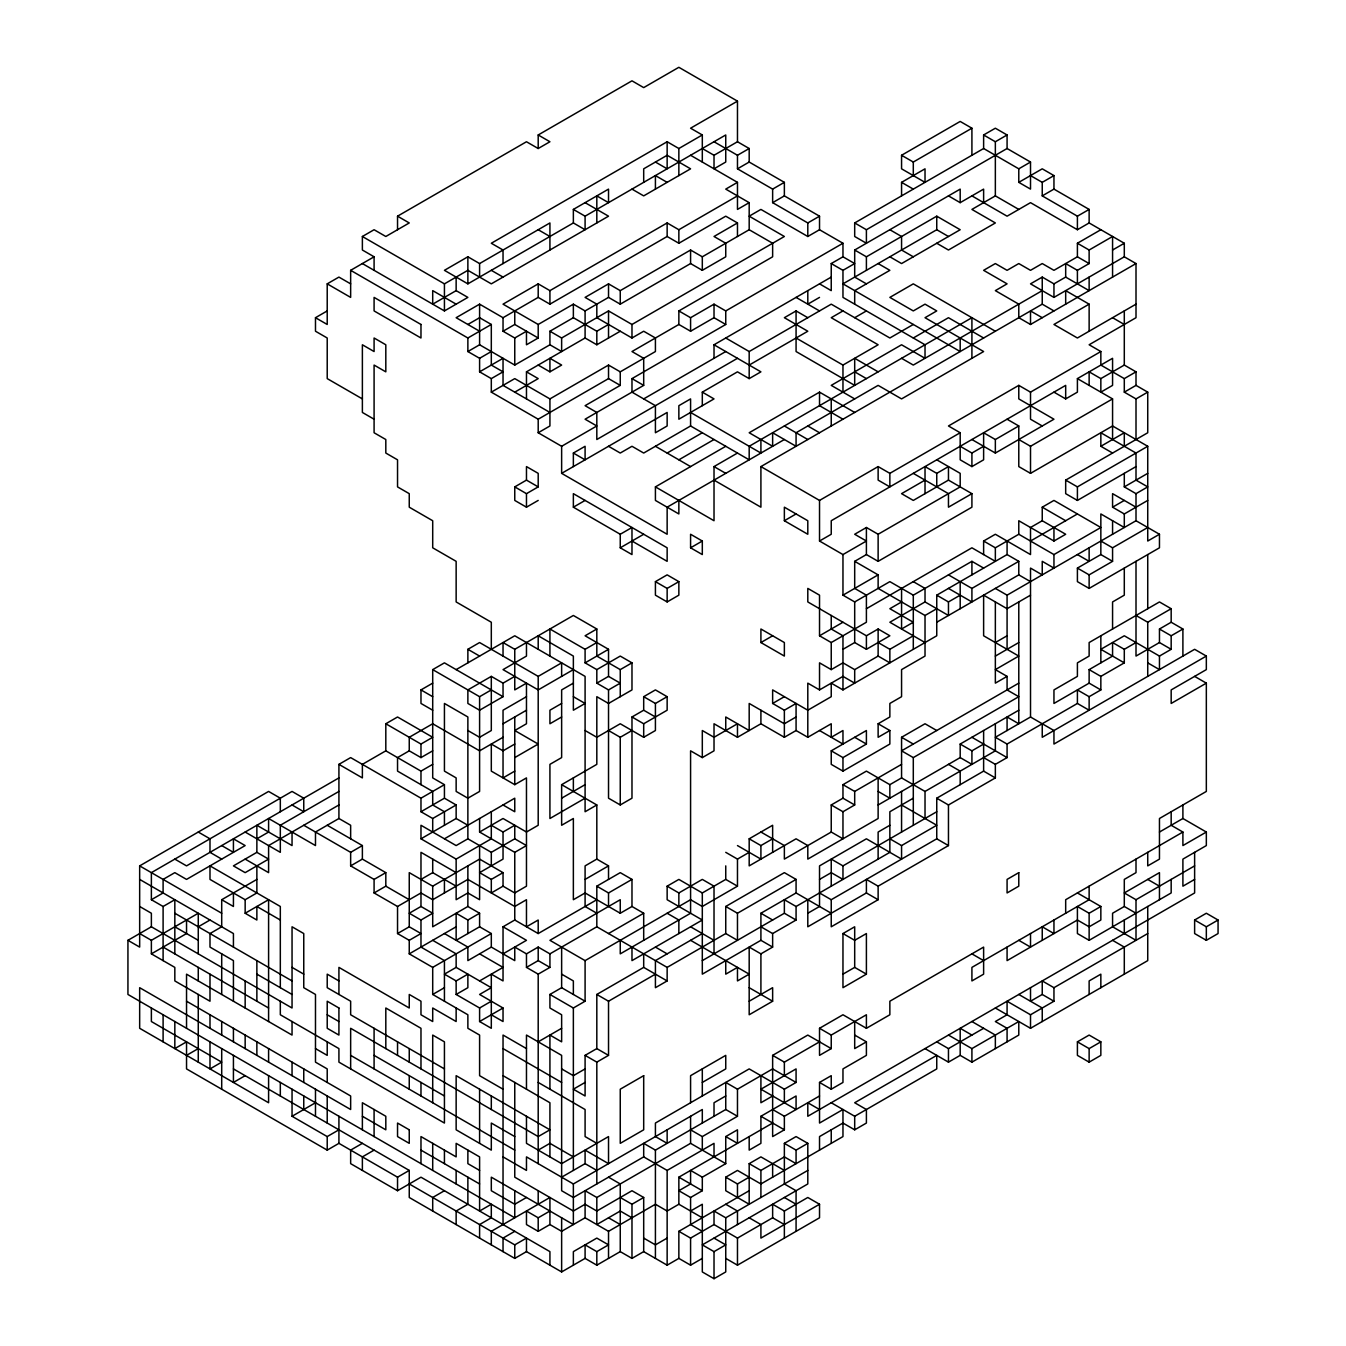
<?xml version="1.0" encoding="UTF-8"?>
<svg xmlns="http://www.w3.org/2000/svg" width="1346" height="1346" viewBox="0 0 1346 1346"><rect width="100%" height="100%" fill="white"/><g stroke="black" fill="none" stroke-linecap="round" stroke-linejoin="round"><path stroke-width="1.5" d="M374.087 270.327L374.087 256.783L362.377 250.019L362.377 236.492L374.087 229.729L385.814 236.492L409.251 222.948L397.541 216.184L397.541 229.729M397.541 216.184L526.471 141.751L538.198 148.514L549.925 141.751L538.198 134.97L538.198 148.514M538.198 134.97L631.981 80.827L643.691 87.608L678.855 67.3L737.473 101.135L737.473 141.751L714.019 155.278L702.309 148.514M362.377 398.904L327.213 378.613L327.213 337.997L315.486 331.234L315.486 317.706L327.213 324.47L327.213 283.855L338.923 277.091L350.65 283.855M327.213 283.855L350.65 297.399L350.65 270.327L374.087 256.8M315.486 317.706L327.213 310.926M549.925 250.019L549.925 222.948L479.597 263.564L467.87 256.783L444.432 270.327L467.87 283.855L573.362 222.948L573.362 209.421L608.527 189.113L608.527 202.657L596.816 195.877L596.816 222.948M702.309 162.042L702.309 134.97L678.855 148.514L667.145 141.751L491.307 243.256L503.034 250.019L503.034 263.564M737.473 101.135L690.582 128.207L702.309 134.97M362.377 236.492L444.432 283.855L467.87 270.327L491.307 283.855L608.527 216.184L585.089 202.657M456.143 277.091L456.143 290.635L432.705 304.162L432.705 290.635L456.143 304.162M573.362 209.421L585.089 216.184L725.746 134.97L725.746 162.042L714.019 168.822L714.019 155.278M362.377 263.564L444.432 310.926L467.87 297.399L456.143 290.635M737.473 236.492L737.473 222.948L725.746 216.184L678.855 243.256L667.145 236.492L549.925 304.162L538.198 297.399L503.034 317.706L479.597 304.162L456.143 317.706L479.597 331.234M714.019 141.751L737.473 155.278L749.184 148.514L749.184 162.042L784.365 182.349L784.365 195.877L819.529 216.184L819.529 229.729L842.966 243.256L842.966 256.8L854.693 263.564L842.966 270.327L831.239 263.564L831.239 290.635L819.529 283.855M467.87 324.47L479.597 317.706L491.307 324.47L491.307 365.069L503.034 371.833L491.307 378.613L479.597 371.833L479.597 358.305L467.87 351.542L467.87 337.997L350.65 270.327M737.473 195.877L678.855 229.729L667.145 222.948L549.925 290.635L538.198 283.855L503.034 304.162L538.198 324.47L573.362 304.162L585.089 310.926L608.527 297.399L620.254 304.162L690.582 263.564L702.309 270.327L725.746 256.8L725.746 243.256L714.019 236.492L737.473 222.948M737.473 155.278L737.473 168.822L749.184 162.042M467.87 337.997L491.307 324.47M749.184 202.657L737.473 209.421L737.473 182.349L725.746 189.113L749.184 202.657L749.184 229.729L772.638 243.256L772.638 256.8L678.855 310.926L678.855 324.47L690.582 331.234L714.019 317.706L725.746 324.47L725.746 310.926L842.966 243.256M467.87 351.542L479.597 344.778L514.761 365.069L549.925 344.778L561.635 351.542L561.635 337.997L608.527 310.926L631.981 324.47L784.365 236.492L749.184 216.184L760.911 209.421L807.802 236.492L819.529 229.729M503.034 317.706L503.034 331.234L514.761 324.47L538.198 337.997L538.198 324.47M479.597 358.305L491.307 351.542M503.034 331.234L514.761 337.997L526.471 331.234L526.471 344.778L538.198 337.997M749.184 229.729L702.309 256.8L690.582 250.019L620.254 290.635L608.527 283.855L585.089 297.399L596.816 304.162L596.816 317.706L631.981 337.997L643.691 331.234L655.418 337.997L655.418 351.542L620.254 371.833L608.527 365.069L549.925 398.904L514.761 378.613L491.307 392.14L491.307 378.613M737.473 168.822L772.638 189.113L784.365 182.349M479.597 371.833L503.034 358.305L503.034 385.377L549.925 412.448M549.925 344.778L549.925 331.234L573.362 317.706L596.816 331.234L608.527 324.47M772.638 189.113L772.638 202.657L784.365 195.877M526.471 398.904L526.471 371.833L585.089 337.997L585.089 310.926M901.568 195.877L901.568 182.349L925.022 168.822L925.022 182.349L901.568 168.822L901.568 155.278L960.186 121.443L971.913 128.207L971.913 155.278M514.761 392.14L538.198 378.613L526.471 371.833M549.925 371.833L561.635 365.069L549.925 358.305L549.925 371.833L538.198 365.069M585.089 337.997L596.816 344.778L620.254 331.234M772.638 202.657L807.802 222.948L819.529 216.184M901.568 155.278L913.295 162.042L971.913 128.207M854.693 222.948L983.623 148.514L983.623 134.97L995.35 128.207L1007.077 134.97L1007.077 148.514L866.403 229.729L854.693 222.948L854.693 236.492L866.403 243.256L866.403 229.729M678.855 324.47L631.981 351.542L643.691 358.305L643.691 385.377L585.089 419.212L596.816 425.975L561.635 446.283L538.198 432.756L538.198 419.212L491.307 392.14M678.855 310.926L690.582 317.706L714.019 304.162L725.746 310.926M983.623 134.97L995.35 141.751L1007.077 134.97M538.198 419.212L608.527 378.613L620.254 385.377L620.254 371.833M538.198 432.756L549.925 425.975L549.925 398.904M620.254 385.377L585.089 405.684L596.816 412.448L596.816 439.519L737.473 358.305M561.635 446.283L561.635 473.355L667.145 412.448L667.145 425.975L655.418 432.756L655.418 405.684L631.981 392.14L631.981 378.613L725.746 324.47M831.239 263.564L842.966 256.8M866.403 283.855L854.693 277.091L854.693 250.019L960.186 189.113L960.186 202.657L948.459 195.877M714.019 358.305L714.019 344.778L831.239 277.091M854.693 250.019L866.403 256.8L936.749 216.184L960.186 229.729L901.568 263.564L889.857 256.8M960.186 202.657L983.623 189.113L983.623 202.657M1018.787 168.822L1030.514 162.042L1030.514 189.113L1018.787 182.349L1018.787 168.822L983.623 148.514M643.691 398.904L725.746 351.542M807.802 317.706L796.075 310.926L784.365 317.706L807.802 331.234L749.184 365.069M819.529 297.399L807.802 304.162L807.802 290.635M948.459 236.492L936.749 229.729L842.966 283.855L960.186 351.542L960.186 337.997M1018.787 209.421L995.35 195.877L971.913 209.421L995.35 222.948L948.459 250.019L936.749 243.256M1018.787 182.349L1042.241 168.822L1053.952 175.586L1053.952 189.113L1089.133 209.421L1089.133 222.948L1124.297 243.256L1124.297 256.8L1053.952 297.399L1030.514 283.855L1042.241 277.091L1053.952 283.855L1065.679 277.091L1089.133 290.635L1089.133 277.091M538.198 500.426L526.471 507.19L514.761 500.426L514.761 486.882L526.471 480.118L538.198 486.882L538.198 473.355L526.471 466.591L526.471 480.118M573.362 453.047L585.089 446.283L585.089 459.827L573.362 453.047L573.362 466.591M725.746 337.997L749.184 351.542L831.239 304.162L889.857 337.997L913.295 324.47M1030.514 175.586L1042.241 182.349L1053.952 175.586M514.761 486.882L526.471 493.662L538.198 486.882M702.309 405.684L702.309 392.14L737.473 371.849L749.184 378.613L760.911 371.849L714.019 344.778M842.966 310.926L831.239 317.706L878.13 344.778L842.966 365.069L796.075 337.997M1042.241 182.349L1042.241 195.877L1053.952 189.113M854.693 317.706L866.403 310.926M971.913 358.305L971.913 317.706L749.184 446.283L749.184 459.827L690.582 425.975L643.691 453.047L631.981 446.283L620.254 453.047L608.527 446.283M631.981 541.025L667.145 561.332L667.145 547.805L573.362 493.662L573.362 507.19L585.089 500.426M667.145 453.047L702.309 432.756M1042.241 195.877L1077.406 216.184L1089.133 209.421M678.855 459.827L714.019 439.519M971.913 195.877L1007.077 216.184L1030.514 202.657L1077.406 229.729L1089.133 222.948M678.855 500.426L678.855 513.953L655.418 500.426L655.418 486.882L725.746 446.283M854.693 412.448L819.529 392.14L749.184 432.756L772.638 446.283L772.638 432.756L796.075 446.283L796.075 432.756L878.13 385.377L901.568 398.904L983.623 351.542L925.022 317.706L936.749 310.926L925.022 304.162L913.295 310.926L889.857 297.399L913.295 283.855L995.35 331.234M913.295 337.997L948.459 317.706L983.623 337.997M1124.297 378.613L1124.297 392.14L1136.007 385.377L1136.007 371.833L1124.297 378.613L1100.843 365.069L1100.843 351.542L1089.133 344.761L1136.007 317.706L1136.007 263.564L1030.514 324.47L1018.787 317.706L1018.787 304.162L995.35 290.635L1007.077 283.855L983.623 270.327L995.35 263.564L1007.077 270.327L1018.787 263.564L1030.514 270.327L1042.241 263.564L1053.952 270.327L1077.406 256.8L1077.406 243.256L1100.843 229.729M655.418 486.882L714.019 520.734L714.019 466.591L737.473 453.047M1077.406 243.256L1089.133 250.019L1112.57 236.492L1112.57 277.091M620.254 534.261L631.981 527.497L631.981 554.569L620.254 547.805L620.254 534.261L573.362 507.19M784.365 439.519L667.145 507.19L667.145 534.261L561.635 473.355M1042.241 290.635L913.295 365.069L901.568 358.305M1065.679 277.091L1065.679 263.564L1077.406 270.327L1089.133 263.564L1089.133 250.019M1112.57 250.019L1124.297 243.256M620.254 547.805L643.691 534.261M714.019 480.118L760.911 507.19L760.911 466.591L1042.241 304.162L1042.241 277.091M350.65 838.81L350.65 825.266L338.923 818.503L338.923 764.36L350.65 757.596L420.978 798.195L420.978 811.739L444.432 798.195L444.432 784.668L432.705 777.904L432.705 669.618L444.432 662.855L503.034 696.69L503.034 683.145L514.761 676.382M467.87 662.855L467.87 649.31L479.597 642.547L538.198 676.382L561.635 662.855L561.635 676.382M432.705 710.217L420.978 703.453L420.978 689.909L432.705 683.145M456.143 669.618L514.761 635.783L585.089 676.382L585.089 811.739L596.816 804.975L596.816 859.101L608.527 865.882L608.527 879.409M1089.133 331.234L1089.133 304.162L1053.952 324.47L1077.406 337.997L1136.007 304.162M514.761 1190.722L514.761 1217.793L127.937 994.458L127.937 940.316L139.664 947.096L139.664 865.882L268.594 791.431L280.321 798.195L280.321 811.739M385.814 723.761L397.541 716.997L432.705 737.288L420.978 744.052L385.814 723.761L385.814 750.832L362.377 764.36L362.377 777.904L338.923 764.36M503.034 656.074L503.034 642.547L514.761 649.31L573.362 615.475L596.816 629.003L596.816 656.074L620.254 669.618L631.981 662.855L631.981 689.926L608.527 703.453L596.816 696.69L596.816 764.36L561.635 784.668L561.635 825.266L573.362 818.503L573.362 899.717L585.089 892.953L620.254 913.244L631.981 906.481L643.691 913.244L643.691 940.316M690.582 547.805L702.309 541.025L702.309 554.569L690.582 547.805L690.582 534.261L702.309 541.025M503.034 683.145L491.307 676.382L467.87 689.909L467.87 703.453L479.597 710.217L503.034 696.69M655.418 581.64L667.145 574.86L678.855 581.64L678.855 595.168L667.145 601.931L655.418 595.168L655.418 581.64L667.145 588.404L678.855 581.64M338.923 777.904L186.539 865.882L174.829 859.118M432.705 669.618L479.597 696.69L491.307 689.909M596.816 629.003L585.089 635.783L608.527 649.31L608.527 676.382L596.816 683.145L596.816 669.618L620.254 656.074L631.981 662.855M784.365 520.734L807.802 534.261L807.802 520.734L784.365 507.19L784.365 520.734L796.075 513.953M760.911 466.591L819.529 500.426L878.13 466.591L889.857 473.355L960.186 432.739L960.186 459.81L971.913 466.591L983.623 459.81L983.623 432.756L995.35 439.519L1018.787 425.975L1018.787 466.591L1030.514 473.355L1112.57 425.975L1147.734 446.283L1147.734 541.025L1159.461 534.261L1159.461 547.805L1089.133 588.404L1077.406 581.64L1077.406 568.096L1100.843 554.569L1112.57 561.332L1112.57 547.805L1147.734 527.497M1100.843 351.542L1030.514 392.14L1018.787 385.377L948.459 425.975L960.186 432.739M292.048 804.975L303.759 811.739L303.759 798.195L292.048 791.431L151.375 872.645L151.375 899.717L163.102 892.953L163.102 879.409L174.829 872.645L186.539 879.409L245.157 845.574L233.43 838.81L233.43 852.338L221.703 845.574M256.867 838.81L268.594 832.047L268.594 818.503L315.486 845.574L315.486 832.03L338.923 818.503M338.923 791.431L280.321 825.266L280.321 852.338L245.157 832.047M503.034 737.288L479.597 750.832L432.705 723.761L409.251 737.288L409.251 750.832L397.541 757.596L397.541 771.123L432.705 791.431L432.705 804.975L444.432 811.739L444.432 825.266M549.925 656.074L549.925 629.003L585.089 649.31L596.816 642.547M151.375 899.717L163.102 906.481L174.829 899.717L174.829 953.86M256.867 852.338L233.43 865.882L245.157 872.645L268.594 859.101L256.867 852.338L256.867 825.266L292.048 845.574L292.048 832.03M338.923 804.975L268.594 845.574L268.594 872.645L245.157 859.101M409.251 750.832L420.978 757.596L432.705 750.832M526.471 696.69L503.034 710.217L503.034 777.904L514.761 771.123M573.362 669.618L538.198 689.909L503.034 669.618L526.471 656.074L526.471 642.547M585.089 649.31L585.089 662.855L608.527 649.31M1053.952 392.14L1065.679 398.904L1077.406 392.14L1077.406 378.613L1112.57 358.305L1112.57 385.377L1100.843 392.14L1100.843 378.613L1124.297 365.069L1136.007 371.833M127.937 940.316L151.375 926.788L292.048 1008.003L292.048 926.788L303.759 933.552L303.759 987.695L315.486 994.458L315.486 1062.145L327.213 1068.909L327.213 1082.436M385.814 750.832L420.978 771.123L432.705 764.36M503.034 723.761L526.471 710.217M573.362 683.145L561.635 689.909L561.635 757.596L549.925 764.36L549.925 818.503L585.089 798.195M819.529 500.426L819.529 541.025L831.239 534.261L831.239 520.734L1065.679 385.377L1065.679 398.904M925.022 480.118L901.568 493.662L913.295 500.426L948.459 480.118L971.913 493.662L971.913 507.19L878.13 561.332L866.403 554.569L854.693 561.332L854.693 588.404L866.403 595.168L866.403 622.239L831.239 642.547L831.239 669.618L842.966 662.838L854.693 669.618L878.13 656.074L889.857 662.838L889.857 649.31L913.295 635.783M925.022 493.662L925.022 466.591L936.749 473.355L948.459 466.591L948.459 480.118M960.186 446.283L971.913 453.047L983.623 446.283M139.664 933.552L151.375 940.316L198.266 913.244L198.266 953.86M233.43 1001.222L233.43 960.623L209.993 947.096L209.993 933.552L221.703 926.788L221.703 899.717L256.867 879.409M561.635 703.453L549.925 710.217L549.925 723.761L561.635 716.981M936.749 459.81L960.186 473.355L960.186 486.899L878.13 534.261L866.403 527.497L854.693 534.261L866.403 541.025L842.966 554.569L819.529 541.025M971.913 439.519L995.35 453.047L1053.952 419.212L1018.787 398.904L1018.787 385.377M209.993 974.168L209.993 1001.222L174.829 980.931L174.829 967.387L151.375 953.86L186.539 933.552L186.539 920.025M198.266 926.788L209.993 920.025M280.321 987.695L280.321 906.481L209.993 865.882L209.993 879.409L245.157 899.717L256.867 892.953L256.867 865.882M420.978 798.195L444.432 784.668M514.761 744.052L503.034 750.832L491.307 744.052L491.307 771.123L514.761 784.668L526.471 777.904L526.471 886.173L514.761 892.953L503.034 886.173L491.307 892.953L491.307 879.409L503.034 872.645L503.034 886.173M596.816 683.145L608.527 689.909L620.254 683.145L608.527 676.382M1018.787 439.519L1030.514 446.283L1112.57 398.904L1112.57 439.519M245.157 899.717L245.157 913.244L268.594 899.717L268.594 1021.53M350.65 852.338L362.377 845.574L362.377 859.101L385.814 872.645L385.814 886.173L374.087 892.953L374.087 879.409L350.65 865.882L350.65 852.338L303.759 825.266M514.761 757.596L538.198 744.052L514.761 730.525L526.471 723.761L526.471 683.145L514.761 689.909L514.761 649.31M971.913 493.662L948.459 507.19L948.459 493.662L913.295 473.355M1124.297 392.14L1136.007 398.904L1147.734 392.14L1147.734 432.756L1065.679 480.118L1065.679 493.662L1077.406 500.426L1136.007 466.591M350.65 865.882L362.377 859.101M420.978 811.739L432.705 818.503L456.143 804.975L456.143 818.503L420.978 838.81L420.978 825.266L456.143 845.574L467.87 838.81L467.87 716.981L444.432 703.453L444.432 771.123L456.143 777.904L456.143 791.431L467.87 798.195L479.597 791.431L479.597 696.69M655.418 716.981L643.691 710.217L643.691 696.69L655.418 689.909L667.145 696.69L667.145 710.217L643.691 723.761L631.981 716.981L631.981 798.195L620.254 804.958L608.527 798.195L608.527 689.909M631.981 716.981L643.691 710.217M643.691 696.69L655.418 703.453L667.145 696.69M760.911 642.547L784.365 656.074L784.365 642.547L760.911 629.003L760.911 642.547L772.638 635.783M842.966 554.569L842.966 595.168L878.13 574.877L878.13 588.404L925.022 615.475L936.749 608.712M1124.297 473.355L1124.297 486.882L1136.007 493.662L1147.734 486.882L1136.007 480.118L1136.007 453.047L1100.843 432.756L1100.843 446.283L1124.297 432.756L1124.297 446.283M374.087 879.409L385.814 872.645M444.432 838.81L514.761 798.195L514.761 811.739L503.034 804.975M608.527 730.525L620.254 737.288L631.981 730.525M842.966 595.168L854.693 601.931L889.857 581.64L913.295 595.168L971.913 561.332L983.623 568.096M479.597 818.503L479.597 832.03L503.034 818.503L526.471 832.03L538.198 825.266L538.198 676.382M585.089 730.525L596.816 737.288L620.254 723.761L643.691 737.288L655.418 730.525L655.418 703.453M842.966 649.31L854.693 642.547L866.403 649.31L866.403 635.783L807.802 601.931L807.802 588.404L819.529 595.168L819.529 635.783L842.966 622.239M866.403 608.712L971.913 547.805L995.35 561.332L995.35 547.805L1018.787 534.261L1018.787 520.734L1053.952 541.025L1065.679 534.261L1042.241 520.734L1030.514 527.497L1030.514 554.569L995.35 534.261L983.623 541.025L983.623 554.569M1042.241 520.734L1042.241 507.19L1053.952 500.426L1100.843 527.497L1053.952 554.569L1018.787 534.261M1065.679 480.118L1077.406 486.882L1147.734 446.283M420.978 879.409L432.705 872.645L432.705 859.101M420.978 838.81L456.143 859.101L491.307 838.81L491.307 811.739M491.307 825.266L503.034 832.03L514.761 825.266L514.761 838.81L491.307 852.338L467.87 838.81M561.635 798.195L585.089 784.668M901.568 601.931L889.857 608.712L913.295 622.239L901.568 629.003L901.568 588.404M374.087 892.953L397.541 906.481L420.978 892.953L432.705 899.717L467.87 879.409L514.761 906.481L526.471 899.717L526.471 926.788L538.198 920.025L538.198 933.552L596.816 899.717M479.597 913.244L467.87 920.025L456.143 913.244L456.143 940.316L479.597 926.788L479.597 913.244L467.87 906.481L432.705 926.788L432.705 886.173L479.597 859.101L503.034 872.645M866.403 635.783L878.13 629.003L889.857 635.783L866.403 649.31M960.186 595.168L948.459 601.931L948.459 615.475L925.022 601.931L889.857 622.239L925.022 642.547M620.254 940.316L620.254 953.86L690.582 913.244L690.582 750.832L702.309 757.596L714.019 750.832L714.019 723.761L737.473 737.288L760.911 723.761L784.365 737.288L796.075 730.525L796.075 703.453L784.365 710.217L772.638 703.453L772.638 689.909L807.802 710.217L831.239 696.69L831.239 683.145L842.966 689.909L936.749 635.783L936.749 595.168L1007.077 554.569L1018.787 561.332L1018.787 574.877L1030.514 581.64M1030.514 541.025L1077.406 513.953M1124.297 486.882L1147.734 473.355M420.978 906.481L409.251 913.244L420.978 920.025L432.705 913.244L420.978 906.481L420.978 852.338L456.143 872.645M479.597 832.03L514.761 852.338L526.471 845.574L514.761 838.81M772.638 703.453L784.365 696.69M948.459 574.877L971.913 588.404L1018.787 561.332M1136.007 507.19L1112.57 493.662L1112.57 507.19L1124.297 500.426M186.539 1055.365L198.266 1048.601M397.541 933.552L409.251 926.788L420.978 933.552L409.251 940.316L397.541 933.552L397.541 906.481M796.075 730.525L807.802 737.288L807.802 683.145L819.529 689.909L842.966 676.382L854.693 683.145L854.693 669.618M936.749 622.239L1018.787 574.877M1112.57 507.19L1124.297 513.953L1147.734 500.426M796.075 716.981L784.365 723.761L749.184 703.453L749.184 730.525L725.746 716.981L725.746 730.525M1007.077 649.31L1007.077 595.168L1136.007 520.734L1136.007 493.662M409.251 940.316L409.251 953.86L456.143 926.788M1030.514 595.168L1007.077 608.712L983.623 595.168L983.623 635.783L1018.787 656.091L995.35 669.618L1007.077 676.382L1007.077 689.926L1018.787 696.69L913.295 757.596L901.568 750.832L1018.787 683.145M596.816 859.101L585.089 865.882L585.089 906.481L596.816 913.244M807.802 737.288L831.239 723.761L831.239 737.288L842.966 730.525L842.966 744.052L819.529 730.525M1077.406 568.096L1089.133 574.86L1112.57 561.332M245.157 1075.673L233.43 1082.436L233.43 1055.365M409.251 953.86L432.705 967.387L491.307 933.552L491.307 947.079L467.87 960.623L467.87 947.079L444.432 933.552M456.143 994.458L467.87 987.695L467.87 974.151L456.143 980.931L456.143 994.458L479.597 1008.003L479.597 1021.53L491.307 1028.294L491.307 974.151L503.034 980.931L503.034 926.788L514.761 920.008L538.198 933.552M585.089 879.409L608.527 865.882M995.35 642.547L1007.077 635.783M491.307 1014.766L503.034 1021.53L503.034 1008.003L479.597 994.458L491.307 987.695L456.143 967.387L444.432 974.151L456.143 980.931M831.239 913.244L796.075 892.953L796.075 879.409L737.473 913.244L737.473 940.316L725.746 933.552L667.145 967.387L596.816 926.788L596.816 886.173L620.254 872.645L631.981 879.409L631.981 906.481M831.239 750.832L866.403 730.525L866.403 744.052L842.966 757.596L831.239 750.832L831.239 764.36L842.966 771.123L889.857 744.052L889.857 730.525L878.13 723.761L878.13 737.288L889.857 730.525M878.13 723.761L889.857 716.981L889.857 703.453L901.568 696.69L901.568 669.618L925.022 656.074L925.022 615.475M995.35 656.091L1018.787 642.547M432.705 967.387L432.705 994.458L444.432 987.695M503.034 953.86L526.471 940.316L503.034 926.788M596.816 886.173L608.527 892.953L631.981 879.409M479.597 980.931L503.034 967.387L479.597 953.86M491.307 947.079L514.761 960.623L514.761 947.079L526.471 953.86L538.198 947.079L549.925 953.86L596.816 926.788M878.13 791.431L889.857 798.195L889.857 784.668L901.568 777.904L901.568 737.288L925.022 723.761L936.749 730.525M1007.077 676.382L995.35 683.145L995.35 601.948M526.471 953.86L526.471 967.387L538.198 960.623L549.925 967.387L549.925 953.86M631.981 947.079L631.981 960.623L702.309 920.025L667.145 899.717L667.145 886.173L678.855 879.409L702.309 892.953L725.746 879.409L737.473 886.173L737.473 859.101L725.746 852.338M878.13 777.904L878.13 818.503L807.802 859.101L807.802 845.574L796.075 838.81L749.184 865.882L749.184 838.81L772.638 825.266L772.638 852.338M842.966 784.668L854.693 791.431L854.693 804.958L842.966 798.195L842.966 784.668L866.403 771.123L889.857 784.668M292.048 1089.2L292.048 1116.271L315.486 1102.744M479.597 1008.003L491.307 1001.222M526.471 967.387L538.198 974.151L549.925 967.387M608.527 933.552L643.691 913.244M667.145 886.173L678.855 892.953L702.309 879.409L714.019 886.173L714.019 953.86M737.473 859.101L749.184 852.338M749.184 838.81L760.911 845.574L772.638 838.81M854.693 804.958L842.966 811.739L842.966 838.81L831.239 832.03L831.239 804.958L842.966 798.195M854.693 791.431L901.568 764.36M1136.007 615.475L1147.734 622.239L1171.171 608.712L1171.171 622.239L1159.461 629.019L1159.461 642.547L1171.171 649.31L1171.171 635.783L1159.461 629.019M479.597 1021.53L503.034 1008.003M620.254 913.244L620.254 899.717L549.925 940.316L585.089 960.623L690.582 899.717L702.309 906.481L737.473 886.173M960.186 744.069L971.913 750.832L971.913 764.36L960.186 757.596L960.186 744.052L1018.787 710.217M1171.171 608.712L1159.461 601.948L1089.133 642.547L1089.133 656.074L1077.406 662.855L1077.406 676.382L1053.952 689.926L1053.952 703.453L1089.133 683.145L1089.133 669.618L1112.57 656.074L1112.57 642.547L1124.297 649.31L1136.007 642.547M549.925 1089.2L549.925 1035.057L561.635 1041.838L561.635 1014.766L549.925 1008.003L549.925 994.458L561.635 987.695L585.089 1001.222L585.089 960.623M831.239 832.047L784.365 859.101L784.365 845.574L760.911 832.03M878.13 804.975L960.186 757.596M971.913 750.832L983.623 744.069M1053.952 554.569L1053.952 568.096L1042.241 561.332L1042.241 574.877L1030.514 568.096L1030.514 716.997L995.35 737.288L1007.077 744.052L1077.406 703.453L1089.133 710.217L1089.133 696.69L1100.843 689.926L1100.843 676.382L1124.297 662.855L1124.297 649.31M1159.461 642.547L1136.007 656.074L1136.007 561.332M1171.171 635.783L1182.898 629.019L1182.898 656.074M292.048 1116.271L327.213 1136.579L338.923 1129.816M725.746 933.552L725.746 906.481L784.365 872.645L796.075 879.409M913.295 798.195L889.857 811.739L889.857 852.338L796.075 906.481L784.365 899.717L784.365 913.244L702.309 960.623M901.568 777.904L925.022 791.431L995.35 750.832L995.35 723.761M1124.297 662.855L1100.843 649.31L1124.297 635.783L1159.461 656.074L1171.171 649.31M174.829 1021.53L174.829 1048.601L186.539 1041.838L186.539 1068.909L327.213 1150.123L338.923 1143.343L397.541 1177.195L409.251 1170.414L409.251 1197.486L514.761 1258.392L526.471 1251.629L561.635 1271.936L585.089 1258.392L596.816 1265.173L620.254 1251.629L631.981 1258.392L643.691 1251.629L667.145 1265.173L678.855 1258.392L690.582 1265.173L702.309 1258.392M549.925 994.458L573.362 1008.003L585.089 1001.222M585.089 1082.436L573.362 1089.2L585.089 1095.981L585.089 1055.365L596.816 1048.601L596.816 994.458L643.691 967.387L667.145 980.931L667.145 967.387M702.309 933.552L655.418 960.623L655.418 987.695L667.145 980.931M889.857 825.266L878.13 832.047L878.13 859.101M819.529 892.953L831.239 899.717L936.749 838.81L936.749 798.195L983.623 771.123L995.35 777.904L995.35 764.36L1007.077 757.596L1007.077 744.052M362.377 1143.343L350.65 1150.123L350.65 1163.651L397.541 1190.722L420.978 1177.195L549.925 1251.629L549.925 1265.173M538.198 1041.838L561.635 1028.294M596.816 994.458L608.527 1001.222L655.418 974.151M796.075 906.481L796.075 920.025L772.638 933.552L772.638 947.079L760.911 940.316L760.911 913.244L796.075 892.953M819.529 879.409L831.239 872.645L842.966 879.409L842.966 865.882L831.239 859.101L831.239 886.173M842.966 865.882L936.749 811.739M936.749 798.195L948.459 804.975L995.35 777.904M1147.734 852.338L1147.734 865.882L1159.461 859.118L1159.461 818.503L1206.336 791.431L1206.336 683.145L1171.171 703.453L1171.171 689.926L1206.336 669.618L1206.336 656.074L1053.952 744.052L1053.952 730.525L1030.514 716.997M374.087 1150.123L362.377 1156.887L362.377 1170.414M889.857 838.81L901.568 845.574L936.749 825.266L901.568 804.975M760.911 940.316L702.309 974.151L702.309 892.953M807.802 913.244L819.529 906.481L819.529 865.882L866.403 838.81L901.568 859.101L901.568 845.574M749.184 1001.222L772.638 987.695L772.638 1001.222L749.184 1014.766L749.184 947.079L760.911 953.86L772.638 947.079M948.459 804.975L948.459 845.574L878.13 886.173L878.13 899.717L866.403 892.953L807.802 926.788L807.802 899.717M585.089 1068.909L573.362 1075.673L561.635 1068.909M585.089 1055.365L596.816 1062.129L608.527 1055.365L608.527 1001.222M878.13 899.717L831.239 926.788L831.239 899.717M842.966 933.552L854.693 940.316L866.403 933.552L866.403 974.151L842.966 987.695L842.966 933.552L854.693 926.788L854.693 967.387L842.966 974.151M444.432 1190.722L432.705 1197.486L432.705 1211.03M538.198 1150.123L549.925 1143.343L573.362 1156.887M702.309 1082.436L725.746 1068.909L725.746 1055.365L690.582 1075.673L690.582 1102.744M526.471 1197.486L514.761 1204.249L491.307 1190.722L491.307 1177.178L573.362 1224.557L573.362 1183.958L702.309 1109.508L702.309 1123.052M561.635 1177.178L585.089 1163.651L596.816 1170.414M819.529 1095.981L784.365 1116.271L784.365 1129.816L772.638 1136.579L772.638 1055.365L807.802 1035.074L831.239 1048.601L831.239 1035.074L819.529 1028.294L819.529 1055.365L831.239 1048.601M819.529 1028.294L842.966 1014.766L866.403 1028.294L889.857 1014.766L889.857 1001.222L983.623 947.096L983.623 974.168L971.913 980.931L971.913 967.387L1089.133 899.717L1089.133 886.19M1159.461 832.047L1182.898 818.503L1182.898 804.975M725.746 1095.981L714.019 1102.744L714.019 1116.271M526.471 1089.2L526.471 1035.057L561.635 1055.365L561.635 1190.722L573.362 1197.486L643.691 1156.887L643.691 1143.343L655.418 1150.123L725.746 1109.508L725.746 1082.436L737.473 1089.2L772.638 1068.909L796.075 1082.436L796.075 1068.909L760.911 1089.2L796.075 1109.508L796.075 1095.981L760.911 1116.271L760.911 1143.343L749.184 1150.123L749.184 1136.579M772.638 1055.365L784.365 1062.129L819.529 1041.838M831.239 1035.074L866.403 1014.766L866.403 1028.294M1194.625 879.409L1182.898 886.19L1182.898 859.118L1206.336 845.574L1206.336 832.047L1182.898 845.574L1182.898 832.047L1065.679 899.717L1065.679 913.244M514.761 1231.321L503.034 1238.101L503.034 1251.629M702.309 1177.178L702.309 1190.722L690.582 1197.486L678.855 1190.722L690.582 1183.958L690.582 1170.414L702.309 1177.178L725.746 1163.651L690.582 1143.343L596.816 1197.486L585.089 1190.722L585.089 1217.793L561.635 1231.321L549.925 1224.557L538.198 1231.321L526.471 1224.557L526.471 1211.03L538.198 1217.793L549.925 1211.03M409.251 1183.958L514.761 1244.865L526.471 1238.101L526.471 1251.629M690.582 1129.816L702.309 1136.579L737.473 1116.271L737.473 1089.2M772.638 1095.981L760.911 1102.744L760.911 1075.673M667.145 1129.816L667.145 1143.343L655.418 1136.579L655.418 1123.052L749.184 1068.909L784.365 1089.2L796.075 1082.436M784.365 1170.414L760.911 1156.887L749.184 1163.651L749.184 1204.249L725.746 1190.722L725.746 1177.178L737.473 1170.414L760.911 1183.958L842.966 1136.579L842.966 1109.508L819.529 1123.052L819.529 1082.436L831.239 1089.2L842.966 1082.436L842.966 1068.909L866.403 1055.365L866.403 1041.838L854.693 1048.601L854.693 1021.53M1171.171 879.409L1171.171 892.953L1089.133 940.316L1077.406 933.552L1077.406 906.481L1089.133 913.244L1100.843 906.481L1100.843 920.025L1089.133 926.788L1077.406 920.025L1007.077 960.623L1007.077 947.096M643.691 1156.887L667.145 1170.414L714.019 1143.343L714.019 1156.887M725.746 1136.579L737.473 1129.816L737.473 1143.343L725.746 1136.579L725.746 1163.651M819.529 1082.436L831.239 1075.673L831.239 1089.2M1136.007 913.244L1124.297 906.481L1112.57 913.244L1112.57 926.788L1136.007 940.316L1136.007 899.717L1124.297 892.953L1159.461 872.645L1159.461 899.717M1136.007 899.717L1194.625 865.882M620.254 1197.486L631.981 1204.249L643.691 1197.486L643.691 1251.629M608.527 1258.392L608.527 1231.321L655.418 1204.249L667.145 1211.03L678.855 1204.249L678.855 1177.178L772.638 1123.052M585.089 1258.392L585.089 1244.865L596.816 1251.629L608.527 1244.865L596.816 1238.101L573.362 1251.629L573.362 1265.173M796.075 1231.321L796.075 1190.722L784.365 1183.958L784.365 1143.343L796.075 1136.579L807.802 1143.343L807.802 1183.958L702.309 1244.865L714.019 1251.629L725.746 1244.865L714.019 1238.101M936.749 1041.838L948.459 1048.601L983.623 1028.294M1147.734 933.552L1053.952 987.695L1042.241 980.931L1042.241 994.458L1030.514 1001.239L1030.514 987.695M690.582 1211.03L702.309 1204.249L702.309 1271.936L714.019 1278.7L725.746 1271.936L725.746 1217.793L714.019 1211.03L714.019 1224.557L690.582 1238.101L678.855 1231.321L678.855 1258.392M725.746 1177.178L737.473 1183.958L749.184 1177.178M749.184 1163.651L760.911 1170.414L784.365 1156.887L796.075 1163.651L796.075 1150.123L807.802 1143.343M854.693 1129.816L854.693 1116.271L936.749 1068.909L936.749 1055.365L854.693 1102.744L866.403 1109.508L866.403 1123.052L854.693 1129.816L842.966 1123.052L819.529 1136.579L819.529 1150.123M925.022 1048.601L948.459 1062.145L960.186 1055.365L971.913 1062.145L1018.787 1035.074L1018.787 1021.53L971.913 1048.601L948.459 1035.074M1007.077 1041.838L1007.077 1028.294L995.35 1021.53L1007.077 1014.766L1007.077 1001.239L1030.514 1014.766L1053.952 1001.239L1053.952 987.695M1194.625 920.025L1206.336 913.244L1218.063 920.025L1218.063 933.552L1206.336 940.316L1194.625 933.552L1194.625 920.025L1206.336 926.788L1218.063 920.025M667.145 1238.101L655.418 1244.865L643.691 1238.101M678.855 1231.321L749.184 1190.722M995.35 1008.003L1030.514 1028.294L1147.734 960.623L1147.734 906.481M725.746 1217.793L807.802 1170.414M714.019 1224.557L737.473 1238.101L772.638 1217.793L784.365 1224.557M772.638 1217.793L772.638 1204.249L784.365 1211.03L807.802 1197.486L819.529 1204.249L819.529 1217.793L737.473 1265.173L725.746 1258.392M1077.406 1041.838L1089.133 1035.074L1100.843 1041.838L1100.843 1055.365L1089.133 1062.145L1077.406 1055.365L1077.406 1041.838L1089.133 1048.601L1100.843 1041.838M819.529 1204.249L760.911 1238.101L760.911 1224.557L749.184 1217.793M1007.077 148.514L1030.514 162.042M1124.297 256.8L1136.007 263.564M1077.406 256.8L1089.133 263.564M901.568 182.349L913.295 189.113M1089.133 304.162L1065.679 290.635L1065.679 304.162M1112.57 317.706L1124.297 324.47M1042.241 304.162L1053.952 310.926M737.473 141.751L749.184 148.514M889.857 229.729L901.568 236.492L901.568 250.019L913.295 256.8M1042.241 317.706L1030.514 310.943L1030.514 324.47M1136.007 385.377L1147.734 392.14M1100.843 378.613L1089.133 371.833L1089.133 385.377M690.582 155.278L737.473 182.349M878.13 263.564L889.857 270.327L854.693 290.635L854.693 304.162M1077.406 378.613L1112.57 398.904M655.418 162.042L667.145 168.805L667.145 141.751M667.145 182.349L655.418 175.586L655.418 189.113M1100.843 446.283L1112.57 453.047M631.981 189.113L643.691 195.877L690.582 168.822L667.145 155.278L643.691 168.822L643.691 182.349M1042.241 425.975L1030.514 419.212L1030.514 392.14M796.075 297.399L819.529 310.926M1007.077 419.212L1018.787 425.975M878.13 371.833L854.693 358.305L854.693 385.377L796.075 351.542L796.075 310.926M1136.007 520.734L1159.461 534.261M854.693 371.833L866.403 378.613M573.362 222.948L585.089 229.729L585.089 216.184M854.693 398.904L831.239 385.377L901.568 344.778L925.022 358.305L925.022 344.778L842.966 297.399L842.966 270.327M1042.241 507.19L1065.679 520.734M1100.843 541.025L1112.57 547.805M538.198 229.729L549.925 236.492M842.966 419.212L819.529 405.684L819.529 392.14M1077.406 554.569L1089.133 561.332L1089.133 547.805M1171.171 622.239L1182.898 629.019M807.802 425.975L819.529 432.756M1206.336 656.074L1194.625 649.31L1042.241 737.288L1042.241 723.761M784.365 425.975L807.802 439.519M983.623 541.025L995.35 547.805M491.307 270.327L503.034 277.091M702.309 392.14L714.019 398.904L678.855 419.212L678.855 405.684L690.582 398.904L690.582 425.975M1194.625 676.382L1206.336 683.145M1147.734 662.855L1159.461 669.618L1159.461 656.074M549.925 331.234L561.635 337.997M631.981 378.613L643.691 385.377M690.582 412.448L760.911 453.047L760.911 439.519M995.35 588.404L1007.077 595.168M948.459 588.404L971.913 601.931L971.913 588.404M1089.133 669.618L1100.843 676.382M714.019 466.591L725.746 473.355M913.295 581.64L925.022 588.404L925.022 601.931M936.749 595.168L948.459 601.931M1089.133 683.145L1100.843 689.926M655.418 446.283L690.582 466.591M854.693 561.332L878.13 574.877M1089.133 696.69L1077.406 689.926L1077.406 703.453M878.13 642.547L889.857 649.31M1182.898 818.503L1206.336 832.047M1182.898 832.047L1171.171 825.266L1171.171 811.739M819.529 635.783L831.239 642.547M971.913 737.288L1007.077 757.596M831.239 669.618L819.529 662.838L819.529 689.909M983.623 757.596L995.35 764.36M374.087 419.212L362.377 412.448L362.377 344.778L374.087 351.542L374.087 337.997L385.814 344.778L385.814 371.849L374.087 365.069L374.087 432.756L385.814 439.519L385.814 453.047L397.541 459.827L397.541 486.899L409.251 493.662L409.251 507.19L432.705 520.734L432.705 547.805L456.143 561.332L456.143 601.948L491.307 622.239L491.307 649.31M901.568 737.288L913.295 744.052M948.459 764.36L960.186 771.123L960.186 784.668M1147.734 879.409L1159.461 886.19M854.693 737.288L866.403 744.052M1077.406 892.953L1100.843 906.481M936.749 838.81L948.459 845.574M1112.57 940.316L1124.297 947.096L1124.297 974.168M585.089 662.855L596.816 669.618M831.239 804.958L842.966 811.739M1018.787 940.316L1030.514 947.096L1030.514 933.552M573.362 696.69L585.089 703.453L573.362 710.217L573.362 656.074L538.198 635.783L538.198 649.31M467.87 649.31L479.597 656.074M878.13 886.173L866.403 879.409L866.403 892.953M971.913 953.86L983.623 960.623M1042.241 994.458L1053.952 1001.239M1018.787 994.458L1042.241 1008.003L1042.241 1021.53M737.473 845.574L760.911 859.101L760.911 845.574M420.978 689.909L432.705 696.69M467.87 730.525L479.597 737.288L491.307 730.525L491.307 676.382M561.635 784.668L596.816 804.975M784.365 913.244L796.075 920.025M971.913 1021.53L995.35 1035.074L995.35 1048.601M760.911 913.244L772.638 920.025M854.693 967.387L866.403 974.151M971.913 1035.074L960.186 1028.294L960.186 1055.365M725.746 906.481L737.473 913.244M760.911 926.788L772.638 933.552M667.145 913.244L678.855 920.025L678.855 933.552M690.582 926.788L714.019 940.316M444.432 798.195L456.143 804.958M690.582 940.316L749.184 974.151L737.473 980.931L737.473 967.387L725.746 974.151L725.746 960.623M854.693 1035.074L866.403 1041.838M456.143 818.503L467.87 825.266M749.184 987.695L772.638 1001.222M655.418 947.079L667.145 953.86M491.307 879.409L479.597 872.645L503.034 859.101L503.034 832.03M432.705 872.645L456.143 886.173M831.239 1102.744L854.693 1116.271M327.213 825.266L362.377 845.574M432.705 886.173L409.251 872.645L409.251 926.788M819.529 1109.508L807.802 1102.744L807.802 1116.271L1194.625 892.953L1194.625 852.338M479.597 926.788L491.307 933.552M561.635 974.151L573.362 980.931L573.362 994.458M385.814 886.173L409.251 899.717M772.638 1109.508L784.365 1116.271M760.911 1116.271L784.365 1129.816M432.705 940.316L456.143 953.86L456.143 967.387M725.746 1109.508L737.473 1116.271M784.365 1143.343L796.075 1150.123M596.816 1048.601L608.527 1055.365M198.266 832.047L209.993 838.81L209.993 852.338L221.703 859.118M432.705 994.458L467.87 1014.766L467.87 1028.294L479.597 1035.074L479.597 1075.673L503.034 1089.2M526.471 1048.601L503.034 1035.057L503.034 1224.557M784.365 1197.486L796.075 1204.249M280.321 920.025L256.867 906.481L256.867 920.025L245.157 913.244M503.034 1048.601L561.635 1082.436M221.703 899.717L233.43 906.481L233.43 892.953M538.198 1082.436L585.089 1109.508L585.089 1136.579L596.816 1143.343M139.664 865.882L221.703 913.244M338.923 980.931L327.213 974.151L327.213 987.695L350.65 1001.222L350.65 1014.766L444.432 1068.909M503.034 1075.673L549.925 1102.744L549.925 1156.887M678.855 1177.178L702.309 1190.722M725.746 1204.249L737.473 1211.03L737.473 1224.557M139.664 879.409L233.43 933.552L233.43 947.096M292.048 967.387L303.759 974.151M174.829 913.244L292.048 980.931M678.855 1204.249L702.309 1217.793M139.664 906.481L151.375 913.244L151.375 926.788M174.829 926.788L198.266 940.316M256.867 974.151L292.048 994.458M327.213 1014.766L338.923 1021.53M608.527 1177.178L620.254 1183.958L620.254 1251.629M643.691 1197.486L631.981 1190.722L596.816 1211.03L585.089 1204.249L573.362 1211.03L514.761 1177.178L514.761 1082.436M702.309 1231.321L690.582 1224.557L690.582 1197.486M374.087 1055.365L444.432 1095.981M514.761 1136.579L491.307 1123.052L491.307 1150.123L456.143 1129.816L456.143 1075.673L549.925 1129.816L538.198 1136.579L350.65 1028.294L350.65 1068.909M163.102 947.096L268.594 1008.003M350.65 1055.365L514.761 1150.123M573.362 1183.958L526.471 1156.887L526.471 1170.414L503.034 1156.887M631.981 1217.793L620.254 1211.03L596.816 1224.557L596.816 1197.486M315.486 1048.601L327.213 1055.365L327.213 1041.838M608.527 1217.793L620.254 1224.557M585.089 1217.793L608.527 1231.321M186.539 1001.222L350.65 1095.981L350.65 1109.508L139.664 987.695L139.664 1028.294L268.594 1102.744L268.594 1075.673M479.597 1170.414L467.87 1163.651L467.87 1150.123M362.377 1116.271L385.814 1129.816L385.814 1116.271L362.377 1102.744L362.377 1129.816M420.978 1150.123L479.597 1183.958M233.43 1068.909L409.251 1170.414M1206.336 926.788L1206.336 940.316M1147.734 554.569L1147.734 608.712M1147.734 622.239L1147.734 676.382M1136.007 398.904L1136.007 439.519M1136.007 859.118L1136.007 872.645L1124.297 879.409L1124.297 906.481M1124.297 310.926L1124.297 365.069M1124.297 513.953L1124.297 527.497L1100.843 513.953L1100.843 554.569M1124.297 568.096L1124.297 595.168L1112.57 601.948L1112.57 629.019M1124.297 920.025L1124.297 933.552M1112.57 520.734L1112.57 534.261M1100.843 635.783L1100.843 662.855M1100.843 987.695L1100.843 974.168L1089.133 980.931L1089.133 994.458M1089.133 574.86L1089.133 588.404M1089.133 913.244L1089.133 940.316M1089.133 1048.601L1089.133 1062.145M1077.406 216.184L1077.406 229.729M1077.406 270.327L1077.406 283.855M1077.406 486.882L1077.406 500.426M1053.952 283.855L1053.952 297.399M1053.952 527.497L1053.952 541.025M1053.952 920.025L1053.952 933.552L1042.241 926.788L1042.241 940.316M1030.514 446.283L1030.514 473.355M1030.514 1014.766L1030.514 1028.294M1018.787 601.948L1018.787 723.761L1007.077 716.997L1007.077 730.525M1007.077 541.025L1007.077 554.569M995.35 141.751L995.35 195.877M995.35 439.519L995.35 453.047M983.623 730.525L983.623 771.123M971.913 453.047L971.913 466.591M971.913 561.332L971.913 574.877M971.913 1048.601L971.913 1062.145M960.186 581.64L960.186 608.712M948.459 1048.601L948.459 1062.145M936.749 216.184L936.749 229.729M936.749 473.355L936.749 486.882M925.022 791.431L925.022 818.503M913.295 162.042L913.295 175.586M913.295 595.168L913.295 649.31M913.295 757.596L913.295 825.266M901.568 791.431L901.568 832.047M889.857 473.355L889.857 486.882L878.13 480.118L878.13 466.591M878.13 534.261L878.13 561.332M878.13 629.003L878.13 656.074M866.403 256.8L866.403 270.327M866.403 527.497L866.403 554.569M854.693 601.931L854.693 642.547M842.966 365.069L842.966 392.14M842.966 689.909L842.966 635.783L831.239 629.003L831.239 615.475M842.966 757.596L842.966 771.123M831.239 398.904L831.239 425.975M831.239 1129.816L831.239 1143.343M807.802 222.948L807.802 236.492M784.365 710.217L784.365 737.288M784.365 1062.129L784.365 1075.673M784.365 1089.2L784.365 1102.744M784.365 1211.03L784.365 1238.101M772.638 1163.651L772.638 1177.195M760.911 710.217L760.911 723.761M760.911 953.86L760.911 994.458M760.911 1170.414L760.911 1197.486M749.184 351.542L749.184 378.613M737.473 737.288L737.473 723.761L714.019 737.288L702.309 730.525L702.309 757.596M737.473 1183.958L737.473 1197.486M737.473 1238.101L737.473 1265.173M725.746 865.882L725.746 879.409M714.019 304.162L714.019 317.706M714.019 1251.629L714.019 1278.7M702.309 256.8L702.309 270.327M702.309 1068.909L702.309 1095.981M702.309 1136.579L702.309 1150.107M690.582 250.019L690.582 263.564M690.582 317.706L690.582 331.234M690.582 1116.271L690.582 1143.343M690.582 1238.101L690.582 1265.173M678.855 148.514L678.855 175.586M678.855 229.729L678.855 243.256M678.855 892.953L678.855 906.481M667.145 222.948L667.145 236.492M667.145 588.404L667.145 601.931M667.145 1170.414L667.145 1265.173M655.418 1150.123L655.418 1258.392M643.691 723.761L643.691 737.288M643.691 953.86L643.691 967.387M631.981 324.47L631.981 337.997M631.981 1204.249L631.981 1258.392M620.254 290.635L620.254 304.162M620.254 669.618L620.254 696.69M620.254 737.288L620.254 804.958M608.527 283.855L608.527 297.399M608.527 310.926L608.527 337.997M608.527 365.069L608.527 378.613M608.527 892.953L608.527 906.481M596.816 331.234L596.816 344.778M596.816 1062.129L596.816 1183.958M596.816 1251.629L596.816 1265.173M585.089 1163.651L585.089 1150.123L608.527 1163.651L608.527 1136.579L561.635 1163.651L526.471 1143.343L526.471 1116.271M573.362 304.162L573.362 317.706M573.362 777.904L573.362 791.431M573.362 1008.003L573.362 1170.414M561.635 947.079L561.635 987.695M561.635 1217.793L561.635 1271.936M549.925 290.635L549.925 304.162M549.925 1224.557L549.925 1197.486L491.307 1231.321L491.307 1244.865M538.198 283.855L538.198 297.399M538.198 947.079L538.198 960.623M538.198 974.151L538.198 1163.651M538.198 1190.722L538.198 1204.249M538.198 1217.793L538.198 1231.321M526.471 493.662L526.471 507.19M514.761 310.926L514.761 324.47M514.761 337.997L514.761 365.069M514.761 716.981L514.761 784.668M514.761 852.338L514.761 920.025M514.761 1244.865L514.761 1258.392M491.307 852.338L491.307 865.882M491.307 1095.981L491.307 1109.508M479.597 263.564L479.597 277.091M479.597 304.162L479.597 344.778M479.597 845.574L479.597 899.717L467.87 892.953L456.143 899.717L456.143 859.101M479.597 1089.2L479.597 1143.343M479.597 1238.101L479.597 1224.557L491.307 1217.793L491.307 1204.249L479.597 1211.03L479.597 1156.887L456.143 1143.343L456.143 1156.887L420.978 1136.579L420.978 1163.651M467.87 256.783L467.87 283.855M467.87 865.882L467.87 906.481M467.87 920.025L467.87 933.552M467.87 1177.178L467.87 1204.249L456.143 1211.03L456.143 1224.557M456.143 1008.003L456.143 1021.53L432.705 1008.003L432.705 1021.53L420.978 1014.766L420.978 1001.222L409.251 994.458L409.251 1008.003L338.923 967.387L338.923 994.458M456.143 1170.414L456.143 1183.958M444.432 283.855L444.432 310.926M444.432 879.409L444.432 892.953M444.432 1001.222L444.432 960.623L420.978 947.079L420.978 920.025M444.432 1150.123L444.432 1163.651M432.705 818.503L432.705 832.03M432.705 1102.744L432.705 1035.074L444.432 1041.838L444.432 1123.052L338.923 1062.145L338.923 1048.601L280.321 1014.766L280.321 1001.222M432.705 1143.343L432.705 1170.414M420.978 744.052L420.978 757.596M420.978 771.123L420.978 784.668M420.978 1068.909L420.978 1028.294L385.814 1008.003L385.814 1048.601M420.978 1082.436L420.978 1095.981M409.251 1048.601L409.251 1062.129M409.251 1075.673L409.251 1089.2M397.541 1041.838L397.541 1055.365M397.541 1177.195L397.541 1190.722M374.087 1028.294L374.087 1068.909M374.087 1109.508L374.087 1136.579M338.923 1116.271L338.923 1143.343M327.213 1095.981L327.213 1123.052M327.213 1136.579L327.213 1150.123M315.486 1089.2L315.486 1116.271M303.759 1068.909L303.759 1082.436M303.759 1095.981L303.759 1109.508M292.048 1021.53L292.048 1035.074L186.539 974.168L186.539 1028.294M292.048 1062.145L292.048 1075.673M280.321 1082.436L280.321 1095.981M268.594 1048.601L268.594 1062.145M256.867 960.623L256.867 1001.222M256.867 1041.838L256.867 1055.365M245.157 980.931L245.157 1008.003M245.157 1035.074L245.157 1048.601M233.43 1028.294L233.43 1041.838M221.703 953.86L221.703 994.458M221.703 1021.53L221.703 1035.074M221.703 1048.601L221.703 1089.217M209.993 1014.766L209.993 1028.294M209.993 1041.838L209.993 1068.909L221.703 1062.145L151.375 1021.53L151.375 1008.003M198.266 967.387L198.266 980.931M198.266 994.458L198.266 1062.145M163.102 906.481L163.102 960.623M163.102 1014.766L163.102 1041.838M151.375 940.316L151.375 953.86M643.691 1075.673L620.254 1089.2L620.254 1143.343L643.691 1129.816L643.691 1075.673M1018.787 872.645L1007.077 879.409L1007.077 892.953L1018.787 886.173L1018.787 872.645M420.978 324.47L374.087 297.399L374.087 310.926L420.978 337.997L420.978 324.47M338.923 1008.003L327.213 1001.222L327.213 1028.294L338.923 1035.074L338.923 1008.003M409.251 1129.816L397.541 1123.052L397.541 1136.579L409.251 1143.343L409.251 1129.816"/></g></svg>
